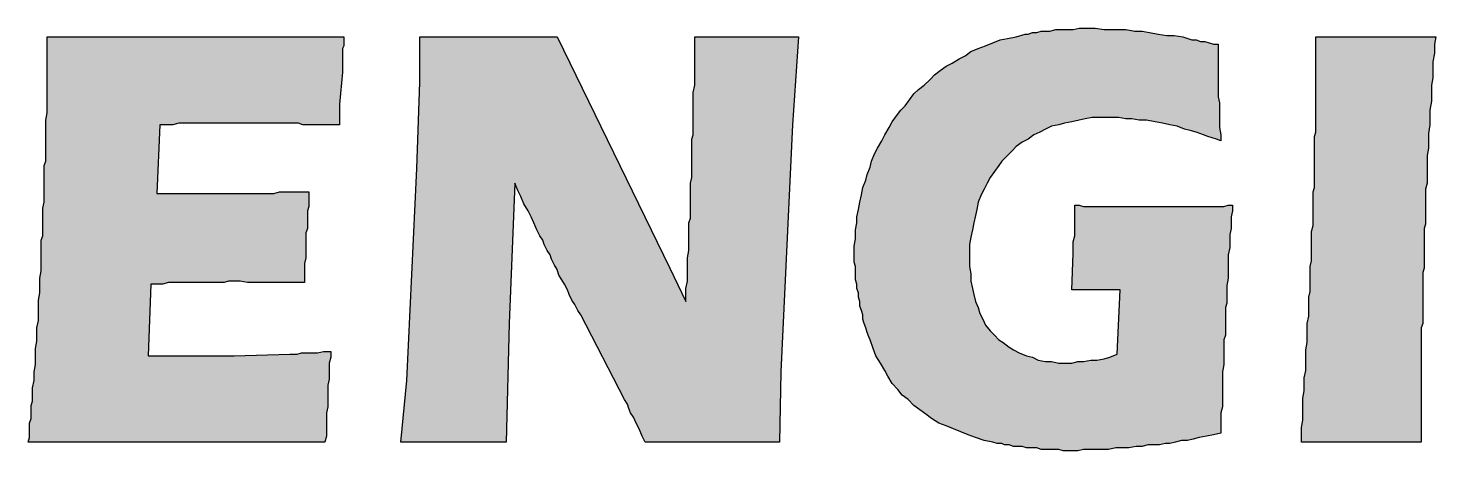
# Model space of a CAD drawing. Extents: x 0 to 3, y 0 to 1.88.
# Drawn here: x 0.592 to 1.39, y 1.059 to 1.298 of the extents above; entities that cross this region are included whole.
import ezdxf

# ---------------------------------------------------------------- set-up
doc = ezdxf.new("R2010")
doc.units = 0
doc.header["$LTSCALE"] = 10
doc.header["$MEASUREMENT"] = 0
doc.layers.add('BDR-18', color=1, linetype='Continuous')

msp = doc.modelspace()

# ---------------------------------------------------------------- hatches: boundary and pattern name
at = {"layer": 'BDR-18', "linetype": 'ByBlock'}
h = msp.add_hatch(color=256, dxfattribs=at)
h.dxf.hatch_style = 1
h.paths.add_polyline_path([(0.59224, 1.06416), (0.59307, 1.06665), (0.59307, 1.06913), (0.59307, 1.07161), (0.59307, 1.07493), (0.5939, 1.07741), (0.5939, 1.07989), (0.5939, 1.08238), (0.5939, 1.08486), (0.59473, 1.08735), (0.59473, 1.08983), (0.59473, 1.0948), (0.59556, 1.09894), (0.59556, 1.10391), (0.59638, 1.10805), (0.59638, 1.11302), (0.59638, 1.11716), (0.59721, 1.1213), (0.59721, 1.12544), (0.59721, 1.12875), (0.59804, 1.13289), (0.59804, 1.13703), (0.59804, 1.14034), (0.59804, 1.14448), (0.59887, 1.14862), (0.59887, 1.15276), (0.59887, 1.1569), (0.5997, 1.16104), (0.5997, 1.16601), (0.5997, 1.17098), (0.5997, 1.17346), (0.5997, 1.17595), (0.5997, 1.17843), (0.60052, 1.18091), (0.60052, 1.1834), (0.60052, 1.18588), (0.60052, 1.18837), (0.60052, 1.19168), (0.60052, 1.19416), (0.60052, 1.19665), (0.60135, 1.19996), (0.60135, 1.20244), (0.60135, 1.20575), (0.60135, 1.20824), (0.60135, 1.21155), (0.60135, 1.21486), (0.60135, 1.21735), (0.60135, 1.22066), (0.60218, 1.22314), (0.60218, 1.22646), (0.60218, 1.22894), (0.60218, 1.23142), (0.60218, 1.23391), (0.60218, 1.23639), (0.60218, 1.2397), (0.60218, 1.24136), (0.60218, 1.24633), (0.60301, 1.25047), (0.60301, 1.25461), (0.60301, 1.25875), (0.60301, 1.26289), (0.60301, 1.2662), (0.60301, 1.26869), (0.60301, 1.272), (0.60301, 1.27448), (0.60301, 1.27697), (0.60301, 1.27862), (0.60301, 1.29353), (0.60798, 1.29353), (0.61212, 1.29353), (0.61709, 1.29353), (0.62205, 1.29353), (0.62454, 1.29353), (0.62702, 1.29353), (0.62951, 1.29353), (0.63199, 1.29353), (0.63447, 1.29353), (0.63696, 1.29353), (0.63944, 1.29353), (0.64193, 1.29353), (0.64524, 1.29353), (0.64772, 1.29353), (0.65021, 1.29353), (0.65352, 1.29353), (0.656, 1.29353), (0.65931, 1.29353), (0.6618, 1.29353), (0.66511, 1.29353), (0.66759, 1.29353), (0.67091, 1.29353), (0.67339, 1.29353), (0.6767, 1.29353), (0.68002, 1.29353), (0.6825, 1.29353), (0.68581, 1.29353), (0.68912, 1.29353), (0.69161, 1.29353), (0.69492, 1.29353), (0.6974, 1.29353), (0.70072, 1.29353), (0.7032, 1.29353), (0.70568, 1.29353), (0.709, 1.29353), (0.71148, 1.29353), (0.71396, 1.29353), (0.71728, 1.29353), (0.71976, 1.29353), (0.72224, 1.29353), (0.72473, 1.29353), (0.72721, 1.29353), (0.73053, 1.29353), (0.73301, 1.29353), (0.73549, 1.29353), (0.73798, 1.29353), (0.74046, 1.29353), (0.74295, 1.29353), (0.74543, 1.29353), (0.74791, 1.29353), (0.75288, 1.29353), (0.75702, 1.29353), (0.76199, 1.29353), (0.76696, 1.29353), (0.7711, 1.29353), (0.7711, 1.28856), (0.77027, 1.2869), (0.77027, 1.28359), (0.77027, 1.28193), (0.77027, 1.27945), (0.77027, 1.27697), (0.77027, 1.27365), (0.76861, 1.25544), (0.76861, 1.25212), (0.76861, 1.24964), (0.76861, 1.24633), (0.76861, 1.24384), (0.7653, 1.24384), (0.76199, 1.24384), (0.75785, 1.24384), (0.75454, 1.24384), (0.75123, 1.24384), (0.74791, 1.24384), (0.74543, 1.24467), (0.74212, 1.24467), (0.73881, 1.24467), (0.73632, 1.24467), (0.73301, 1.24467), (0.73053, 1.24467), (0.72804, 1.24467), (0.72473, 1.24467), (0.72224, 1.24467), (0.71976, 1.24467), (0.71728, 1.24467), (0.71479, 1.24467), (0.71231, 1.24467), (0.70982, 1.24467), (0.70568, 1.24467), (0.70154, 1.24467), (0.69823, 1.24467), (0.69575, 1.24467), (0.69244, 1.24467), (0.69078, 1.24467), (0.6883, 1.24467), (0.68664, 1.24467), (0.68416, 1.24467), (0.68084, 1.24467), (0.67753, 1.24467), (0.67422, 1.24384), (0.67091, 1.24384), (0.66677, 1.24384), (0.66511, 1.20493), (0.67008, 1.20493), (0.67422, 1.20493), (0.6767, 1.20493), (0.67919, 1.20493), (0.68167, 1.20493), (0.68416, 1.20493), (0.68664, 1.20493), (0.68995, 1.20493), (0.69244, 1.20493), (0.69492, 1.20493), (0.69823, 1.20493), (0.70072, 1.20493), (0.70403, 1.20493), (0.70651, 1.20493), (0.709, 1.20493), (0.71231, 1.20493), (0.71479, 1.20493), (0.71645, 1.20493), (0.71893, 1.20493), (0.72224, 1.20493), (0.72473, 1.20493), (0.72804, 1.20493), (0.73135, 1.20493), (0.73467, 1.20575), (0.73881, 1.20575), (0.74295, 1.20575), (0.74709, 1.20575), (0.75123, 1.20575), (0.75123, 1.20327), (0.75123, 1.19996), (0.75123, 1.19747), (0.7504, 1.19499), (0.7504, 1.19168), (0.7504, 1.18837), (0.7504, 1.18505), (0.74957, 1.18257), (0.74957, 1.17926), (0.74957, 1.17595), (0.74957, 1.17263), (0.74957, 1.16849), (0.74874, 1.16518), (0.74874, 1.16187), (0.74874, 1.15856), (0.74874, 1.15442), (0.74543, 1.15442), (0.74212, 1.15442), (0.73963, 1.15442), (0.73632, 1.15442), (0.73384, 1.15442), (0.73053, 1.15442), (0.72804, 1.15442), (0.72556, 1.15442), (0.72307, 1.15442), (0.72059, 1.15442), (0.71645, 1.15442), (0.71231, 1.15525), (0.70817, 1.15525), (0.70568, 1.15525), (0.7032, 1.15442), (0.70072, 1.15442), (0.69823, 1.15442), (0.69492, 1.15442), (0.69244, 1.15442), (0.68912, 1.15442), (0.68664, 1.15442), (0.68333, 1.15442), (0.68084, 1.15442), (0.67753, 1.15442), (0.67505, 1.15442), (0.67174, 1.15442), (0.66842, 1.15359), (0.66511, 1.15359), (0.6618, 1.15359), (0.66014, 1.11302), (0.67753, 1.11302), (0.68002, 1.11302), (0.6825, 1.11302), (0.68581, 1.11302), (0.68912, 1.11302), (0.69326, 1.11302), (0.69575, 1.11302), (0.69823, 1.11302), (0.70072, 1.11302), (0.7032, 1.11302), (0.70651, 1.11302), (0.709, 1.11302), (0.74046, 1.11384), (0.74212, 1.11384), (0.7446, 1.11384), (0.74709, 1.11467), (0.74957, 1.11467), (0.75288, 1.11467), (0.75619, 1.11467), (0.75951, 1.1155), (0.76365, 1.1155), (0.76365, 1.11219), (0.76282, 1.10888), (0.76282, 1.10639), (0.76282, 1.10308), (0.76282, 1.09977), (0.76199, 1.09646), (0.76199, 1.09314), (0.76199, 1.08983), (0.76199, 1.08652), (0.76199, 1.08403), (0.76116, 1.08072), (0.76116, 1.07741), (0.76116, 1.0741), (0.76116, 1.07079), (0.76116, 1.06747), (0.76033, 1.06416), (0.75619, 1.06416), (0.75123, 1.06416), (0.74626, 1.06416), (0.74212, 1.06416), (0.73715, 1.06416), (0.73218, 1.06416), (0.7297, 1.06416), (0.72721, 1.06416), (0.72473, 1.06416), (0.72224, 1.06416), (0.71976, 1.06416), (0.71728, 1.06416), (0.71479, 1.06416), (0.71231, 1.06416), (0.709, 1.06416), (0.70651, 1.06416), (0.70403, 1.06416), (0.70154, 1.06416), (0.69906, 1.06416), (0.69658, 1.06416), (0.69326, 1.06416), (0.69078, 1.06416), (0.6883, 1.06416), (0.68581, 1.06416), (0.6825, 1.06416), (0.68002, 1.06416), (0.61377, 1.06416)])
h = msp.add_hatch(color=256, dxfattribs=at)
h.dxf.hatch_style = 1
h.paths.add_polyline_path([(0.80339, 1.06416), (0.8067, 1.09894), (0.8125, 1.219), (0.81416, 1.26786), (0.81416, 1.29353), (0.81747, 1.29353), (0.81995, 1.29353), (0.82244, 1.29353), (0.82575, 1.29353), (0.82823, 1.29353), (0.83072, 1.29353), (0.83403, 1.29353), (0.83651, 1.29353), (0.839, 1.29353), (0.84148, 1.29353), (0.84396, 1.29353), (0.84645, 1.29353), (0.85059, 1.29353), (0.85556, 1.29353), (0.85887, 1.29353), (0.86301, 1.29353), (0.86632, 1.29353), (0.87129, 1.29353), (0.87295, 1.29353), (0.87543, 1.29353), (0.87791, 1.29353), (0.8804, 1.29353), (0.88288, 1.29353), (0.88619, 1.29353), (0.88868, 1.29353), (0.89199, 1.29353), (0.95575, 1.1627), (0.96486, 1.14365), (0.96486, 1.14779), (0.96486, 1.15111), (0.96568, 1.15525), (0.96568, 1.15939), (0.96568, 1.16353), (0.96568, 1.16849), (0.96651, 1.17263), (0.96651, 1.17512), (0.96651, 1.1776), (0.96651, 1.18009), (0.96651, 1.18257), (0.96651, 1.18588), (0.96651, 1.18837), (0.96734, 1.19085), (0.96734, 1.19333), (0.96734, 1.19665), (0.96734, 1.19913), (0.96734, 1.20161), (0.96734, 1.20493), (0.96734, 1.20741), (0.96734, 1.21072), (0.96817, 1.21404), (0.96817, 1.21652), (0.96817, 1.21983), (0.96817, 1.22314), (0.96817, 1.22646), (0.96817, 1.22977), (0.96817, 1.23225), (0.96817, 1.23556), (0.969, 1.23805), (0.969, 1.24136), (0.969, 1.24384), (0.969, 1.24716), (0.969, 1.24964), (0.969, 1.25212), (0.969, 1.25461), (0.969, 1.25709), (0.969, 1.25958), (0.969, 1.26206), (0.96983, 1.2662), (0.96983, 1.27034), (0.96983, 1.27448), (0.96983, 1.27862), (0.96983, 1.28193), (0.96983, 1.28525), (0.96983, 1.28856), (0.96983, 1.29104), (0.96983, 1.29353), (0.97479, 1.29353), (0.97893, 1.29353), (0.98307, 1.29353), (0.98639, 1.29353), (0.99053, 1.29353), (0.99384, 1.29353), (0.99632, 1.29353), (0.99963, 1.29353), (1.00129, 1.29353), (1.00295, 1.29353), (1.00626, 1.29353), (1.00957, 1.29353), (1.01371, 1.29353), (1.01537, 1.29353), (1.01785, 1.29353), (1.02033, 1.29353), (1.02282, 1.29353), (1.02613, 1.29353), (1.02862, 1.29353), (1.0253, 1.24384), (1.01868, 1.10391), (1.01785, 1.06416), (1.01288, 1.06416), (1.00791, 1.06416), (1.00377, 1.06416), (0.99881, 1.06416), (0.99467, 1.06416), (0.9897, 1.06416), (0.98556, 1.06416), (0.98142, 1.06416), (0.97728, 1.06416), (0.97314, 1.06416), (0.969, 1.06416), (0.96651, 1.06416), (0.96403, 1.06416), (0.96154, 1.06416), (0.95906, 1.06416), (0.95658, 1.06416), (0.95409, 1.06416), (0.95078, 1.06416), (0.9483, 1.06416), (0.94498, 1.06416), (0.94167, 1.06416), (0.94002, 1.06747), (0.93836, 1.07161), (0.9367, 1.07493), (0.93505, 1.07824), (0.93339, 1.08072), (0.93256, 1.08321), (0.93174, 1.08569), (0.93008, 1.08817), (0.90524, 1.1362), (0.90358, 1.13868), (0.90193, 1.142), (0.90027, 1.14448), (0.89861, 1.14779), (0.89779, 1.15028), (0.89613, 1.15359), (0.89447, 1.15607), (0.89282, 1.15856), (0.89199, 1.16187), (0.89033, 1.16435), (0.88868, 1.16767), (0.88785, 1.17015), (0.88619, 1.17263), (0.88454, 1.17595), (0.88371, 1.17843), (0.88205, 1.18091), (0.8804, 1.18423), (0.87874, 1.18837), (0.87709, 1.19168), (0.87543, 1.19499), (0.87295, 1.19913), (0.87129, 1.20327), (0.86963, 1.20658), (0.86798, 1.21072), (0.86467, 1.13123), (0.86301, 1.06416), (0.85887, 1.06416), (0.85473, 1.06416), (0.85059, 1.06416), (0.84645, 1.06416), (0.84314, 1.06416), (0.83982, 1.06416), (0.83734, 1.06416), (0.83486, 1.06416), (0.83237, 1.06416), (0.82989, 1.06416), (0.82658, 1.06416), (0.82244, 1.06416), (0.81912, 1.06416), (0.81664, 1.06416), (0.81416, 1.06416), (0.81167, 1.06416), (0.80919, 1.06416), (0.8067, 1.06416)])
h = msp.add_hatch(color=256, dxfattribs=at)
h.dxf.hatch_style = 1
h.paths.add_polyline_path([(1.18511, 1.1983), (1.1876, 1.1983), (1.19008, 1.19747), (1.19256, 1.19747), (1.19505, 1.19747), (1.19753, 1.19747), (1.20002, 1.19747), (1.2025, 1.19747), (1.20499, 1.19747), (1.20995, 1.19747), (1.21492, 1.19747), (1.21989, 1.19747), (1.22403, 1.19747), (1.22817, 1.19747), (1.23231, 1.19747), (1.23562, 1.19747), (1.23976, 1.19747), (1.24307, 1.19747), (1.24639, 1.19747), (1.2497, 1.19747), (1.25301, 1.19747), (1.25632, 1.19747), (1.25881, 1.19747), (1.26212, 1.19747), (1.2646, 1.19747), (1.26709, 1.19747), (1.26957, 1.19747), (1.27206, 1.1983), (1.27454, 1.1983), (1.27454, 1.19499), (1.27371, 1.19168), (1.27371, 1.18837), (1.27371, 1.18505), (1.27288, 1.18174), (1.27288, 1.1776), (1.27288, 1.17429), (1.27206, 1.17015), (1.27206, 1.16601), (1.27206, 1.16187), (1.27206, 1.1569), (1.27123, 1.15276), (1.27123, 1.14779), (1.27123, 1.14531), (1.27123, 1.14282), (1.2704, 1.14034), (1.2704, 1.13786), (1.2704, 1.13537), (1.2704, 1.13289), (1.2704, 1.1304), (1.2704, 1.12709), (1.2704, 1.12461), (1.26957, 1.12212), (1.26957, 1.11964), (1.26957, 1.11716), (1.26957, 1.11302), (1.26957, 1.10805), (1.26874, 1.10391), (1.26874, 1.09977), (1.26874, 1.09563), (1.26874, 1.09149), (1.26874, 1.08817), (1.26874, 1.08403), (1.26792, 1.08072), (1.26792, 1.07741), (1.26792, 1.0741), (1.26792, 1.07161), (1.26792, 1.06913), (1.26378, 1.0683), (1.25963, 1.06747), (1.25549, 1.06665), (1.25218, 1.06582), (1.24887, 1.06499), (1.24556, 1.06499), (1.24225, 1.06416), (1.23893, 1.06333), (1.23645, 1.06333), (1.23314, 1.06251), (1.22983, 1.06251), (1.22651, 1.06251), (1.2232, 1.06168), (1.21989, 1.06168), (1.21575, 1.06085), (1.21161, 1.06085), (1.2083, 1.06085), (1.20416, 1.06002), (1.20084, 1.06002), (1.1967, 1.06002), (1.19339, 1.06002), (1.19008, 1.06002), (1.18677, 1.05919), (1.18346, 1.05919), (1.18097, 1.05919), (1.17849, 1.05919), (1.176, 1.06002), (1.17352, 1.06002), (1.17104, 1.06002), (1.16855, 1.06002), (1.16607, 1.06002), (1.16358, 1.06085), (1.1611, 1.06085), (1.15779, 1.06085), (1.1553, 1.06168), (1.15282, 1.06168), (1.15034, 1.06168), (1.14785, 1.06251), (1.14537, 1.06251), (1.14371, 1.06333), (1.14123, 1.06333), (1.13874, 1.06416), (1.13377, 1.06499), (1.12881, 1.06665), (1.12467, 1.0683), (1.12053, 1.06996), (1.11639, 1.07161), (1.11225, 1.07327), (1.10811, 1.07493), (1.10397, 1.07741), (1.10065, 1.07989), (1.09734, 1.08238), (1.09403, 1.08486), (1.09072, 1.08817), (1.08741, 1.09066), (1.08492, 1.09397), (1.08161, 1.09728), (1.07912, 1.10142), (1.07747, 1.10474), (1.07498, 1.10888), (1.0725, 1.11302), (1.07084, 1.11716), (1.06919, 1.12212), (1.06836, 1.12378), (1.06753, 1.12626), (1.0667, 1.12875), (1.06588, 1.13123), (1.06505, 1.13372), (1.06505, 1.1362), (1.06422, 1.13868), (1.06339, 1.14117), (1.06339, 1.14365), (1.06256, 1.14614), (1.06256, 1.14862), (1.06174, 1.15111), (1.06174, 1.15359), (1.06091, 1.15607), (1.06091, 1.15856), (1.06091, 1.16104), (1.06091, 1.16353), (1.06008, 1.16601), (1.06008, 1.16849), (1.06008, 1.17098), (1.06008, 1.17512), (1.06091, 1.17926), (1.06091, 1.18423), (1.06174, 1.18837), (1.06174, 1.19168), (1.06256, 1.19582), (1.06339, 1.19996), (1.06422, 1.2041), (1.06505, 1.20824), (1.0667, 1.21238), (1.06753, 1.21569), (1.06919, 1.21983), (1.07002, 1.22314), (1.07167, 1.22728), (1.07333, 1.2306), (1.07581, 1.23474), (1.07747, 1.23805), (1.07995, 1.24219), (1.08161, 1.2455), (1.08409, 1.24881), (1.08658, 1.25212), (1.08906, 1.25461), (1.09155, 1.25792), (1.09403, 1.26123), (1.09651, 1.26372), (1.09983, 1.2662), (1.10314, 1.26951), (1.10562, 1.272), (1.10893, 1.27448), (1.11225, 1.27697), (1.11556, 1.27862), (1.1197, 1.28111), (1.12301, 1.28276), (1.12632, 1.28525), (1.13046, 1.2869), (1.1346, 1.28856), (1.13874, 1.29021), (1.14288, 1.29187), (1.14702, 1.2927), (1.15199, 1.29353), (1.15696, 1.29518), (1.15862, 1.29518), (1.1611, 1.29601), (1.16358, 1.29601), (1.16607, 1.29684), (1.16855, 1.29684), (1.17104, 1.29684), (1.17435, 1.29767), (1.17683, 1.29767), (1.17932, 1.29767), (1.1818, 1.29767), (1.18428, 1.29767), (1.1876, 1.29849), (1.19008, 1.29849), (1.19256, 1.29849), (1.1967, 1.29849), (1.20167, 1.29767), (1.20581, 1.29767), (1.20995, 1.29767), (1.21409, 1.29767), (1.21906, 1.29684), (1.2232, 1.29684), (1.22734, 1.29601), (1.23231, 1.29518), (1.23728, 1.29435), (1.24142, 1.29435), (1.24639, 1.29353), (1.25135, 1.29187), (1.25384, 1.29187), (1.25632, 1.29104), (1.25881, 1.29104), (1.26129, 1.29021), (1.26378, 1.28939), (1.26626, 1.28939), (1.26626, 1.28607), (1.26626, 1.28276), (1.26626, 1.27945), (1.26626, 1.27697), (1.26626, 1.27365), (1.26626, 1.27034), (1.26626, 1.26703), (1.26626, 1.26289), (1.26626, 1.25958), (1.26709, 1.25626), (1.26709, 1.25295), (1.26709, 1.24881), (1.26709, 1.2455), (1.26709, 1.24219), (1.26792, 1.23805), (1.26792, 1.23474), (1.26543, 1.23556), (1.26295, 1.23639), (1.26046, 1.23722), (1.25798, 1.23805), (1.25384, 1.2397), (1.25053, 1.24053), (1.24721, 1.24136), (1.24307, 1.24302), (1.23893, 1.24384), (1.23479, 1.24467), (1.23065, 1.2455), (1.22569, 1.24633), (1.22155, 1.24633), (1.21741, 1.24716), (1.21409, 1.24716), (1.20995, 1.24798), (1.20664, 1.24798), (1.20333, 1.24798), (1.19919, 1.24798), (1.19505, 1.24798), (1.19091, 1.24716), (1.1876, 1.24633), (1.18346, 1.2455), (1.17932, 1.24467), (1.176, 1.24384), (1.17186, 1.24302), (1.16855, 1.24136), (1.16524, 1.2397), (1.16193, 1.23805), (1.15862, 1.23556), (1.1553, 1.23391), (1.15199, 1.23142), (1.14951, 1.22894), (1.14702, 1.22646), (1.14371, 1.22314), (1.14205, 1.22066), (1.13957, 1.21735), (1.13709, 1.21404), (1.13543, 1.21072), (1.13377, 1.20741), (1.13212, 1.2041), (1.13046, 1.19996), (1.12963, 1.19582), (1.12881, 1.19251), (1.12798, 1.18837), (1.12715, 1.18423), (1.12632, 1.18009), (1.12549, 1.17595), (1.12549, 1.17181), (1.12549, 1.16767), (1.12549, 1.16353), (1.12632, 1.15939), (1.12632, 1.15525), (1.12715, 1.15111), (1.12798, 1.14779), (1.12881, 1.14365), (1.13046, 1.14034), (1.13129, 1.13703), (1.13295, 1.13372), (1.1346, 1.1304), (1.13709, 1.12709), (1.13957, 1.12461), (1.14205, 1.12212), (1.14454, 1.12047), (1.14785, 1.11798), (1.15034, 1.11633), (1.15365, 1.11467), (1.15779, 1.11302), (1.1611, 1.11219), (1.16441, 1.11053), (1.16855, 1.1097), (1.17186, 1.1097), (1.176, 1.10888), (1.18014, 1.10888), (1.18346, 1.10888), (1.18677, 1.1097), (1.19008, 1.1097), (1.19422, 1.11053), (1.19753, 1.11053), (1.20167, 1.11136), (1.20499, 1.11219), (1.20913, 1.11384), (1.21078, 1.15028), (1.2083, 1.15028), (1.20664, 1.15028), (1.20333, 1.15028), (1.20084, 1.15028), (1.19919, 1.15028), (1.18346, 1.15028), (1.18428, 1.17098), (1.18428, 1.17263), (1.18428, 1.17512), (1.18428, 1.1776), (1.18511, 1.18091), (1.18511, 1.18423), (1.18511, 1.18837), (1.18511, 1.19002), (1.18511, 1.19251), (1.18511, 1.19499)])
h = msp.add_hatch(color=256, dxfattribs=at)
h.dxf.hatch_style = 1
h.paths.add_polyline_path([(1.31346, 1.06416), (1.31346, 1.0683), (1.31346, 1.07244), (1.31428, 1.07658), (1.31428, 1.08072), (1.31428, 1.08486), (1.31428, 1.089), (1.31511, 1.09314), (1.31511, 1.09646), (1.31511, 1.1006), (1.31594, 1.10474), (1.31594, 1.10888), (1.31594, 1.11219), (1.31594, 1.11633), (1.31677, 1.12047), (1.31677, 1.12378), (1.31677, 1.12792), (1.31677, 1.13123), (1.3176, 1.13537), (1.3176, 1.13868), (1.3176, 1.142), (1.3176, 1.14614), (1.31842, 1.14945), (1.31842, 1.15276), (1.31842, 1.1569), (1.31842, 1.16021), (1.31842, 1.16353), (1.31925, 1.16684), (1.31925, 1.17015), (1.31925, 1.17346), (1.31925, 1.17677), (1.31925, 1.18009), (1.31925, 1.1834), (1.32008, 1.18671), (1.32008, 1.19002), (1.32008, 1.19333), (1.32008, 1.19665), (1.32008, 1.19913), (1.32008, 1.20244), (1.32008, 1.20575), (1.32091, 1.20824), (1.32091, 1.21155), (1.32091, 1.21486), (1.32091, 1.21735), (1.32091, 1.22066), (1.32091, 1.22314), (1.32091, 1.22646), (1.32091, 1.22894), (1.32091, 1.23142), (1.32091, 1.23474), (1.32091, 1.23722), (1.32174, 1.2397), (1.32174, 1.24219), (1.32174, 1.2455), (1.32174, 1.24798), (1.32174, 1.25047), (1.32174, 1.25295), (1.32174, 1.25544), (1.32174, 1.25792), (1.32174, 1.2604), (1.32174, 1.26289), (1.32174, 1.26703), (1.32174, 1.272), (1.32174, 1.29353), (1.32505, 1.29353), (1.32753, 1.29353), (1.33085, 1.29353), (1.33333, 1.29353), (1.33664, 1.29353), (1.33913, 1.29353), (1.34161, 1.29353), (1.34327, 1.29353), (1.34741, 1.29353), (1.35155, 1.29353), (1.35403, 1.29353), (1.35651, 1.29353), (1.35817, 1.29353), (1.36065, 1.29353), (1.36314, 1.29353), (1.36728, 1.29353), (1.36893, 1.29353), (1.37142, 1.29353), (1.3739, 1.29353), (1.37639, 1.29353), (1.3797, 1.29353), (1.38218, 1.29353), (1.3855, 1.29353), (1.38964, 1.29353), (1.38881, 1.28939), (1.38881, 1.28442), (1.38798, 1.27945), (1.38798, 1.27531), (1.38798, 1.27034), (1.38715, 1.2662), (1.38715, 1.26123), (1.38715, 1.25709), (1.38632, 1.25212), (1.38632, 1.24798), (1.38632, 1.24384), (1.3855, 1.23888), (1.3855, 1.23474), (1.3855, 1.2306), (1.38467, 1.22646), (1.38467, 1.22232), (1.38467, 1.219), (1.38467, 1.21652), (1.38467, 1.21321), (1.38467, 1.21072), (1.38384, 1.20741), (1.38384, 1.20493), (1.38384, 1.20161), (1.38384, 1.19913), (1.38384, 1.19582), (1.38384, 1.19333), (1.38384, 1.19002), (1.38384, 1.18754), (1.38301, 1.18505), (1.38301, 1.18174), (1.38301, 1.17926), (1.38301, 1.17677), (1.38301, 1.17346), (1.38301, 1.17098), (1.38301, 1.16849), (1.38301, 1.16518), (1.38301, 1.1627), (1.38218, 1.16021), (1.38218, 1.15773), (1.38218, 1.15442), (1.38218, 1.15193), (1.38218, 1.14945), (1.38218, 1.14696), (1.38218, 1.14448), (1.38218, 1.142), (1.38218, 1.13868), (1.38218, 1.1362), (1.38218, 1.13372), (1.38218, 1.13123), (1.38135, 1.12875), (1.38135, 1.12626), (1.38135, 1.12378), (1.38135, 1.1213), (1.38135, 1.11881), (1.38135, 1.11384), (1.38135, 1.1097), (1.38135, 1.10474), (1.38135, 1.1006), (1.38135, 1.09563), (1.38135, 1.09149), (1.38135, 1.08735), (1.38135, 1.08321), (1.38135, 1.07907), (1.38135, 1.07493), (1.38135, 1.07161), (1.38135, 1.06747), (1.38135, 1.06416), (1.34989, 1.06416), (1.34741, 1.06416), (1.34409, 1.06416), (1.34078, 1.06416), (1.33664, 1.06416), (1.33416, 1.06416), (1.33167, 1.06416), (1.32836, 1.06416), (1.32588, 1.06416), (1.32257, 1.06416), (1.32008, 1.06416), (1.31677, 1.06416)])

# ---------------------------------------------------------------- linework, layer by layer
for points in [[(0.59224, 1.06416), (0.59307, 1.06665), (0.59307, 1.06913), (0.59307, 1.07161), (0.59307, 1.07493), (0.5939, 1.07741), (0.5939, 1.07989), (0.5939, 1.08238), (0.5939, 1.08486), (0.59473, 1.08735), (0.59473, 1.08983), (0.59473, 1.0948), (0.59556, 1.09894), (0.59556, 1.10391), (0.59638, 1.10805), (0.59638, 1.11302), (0.59638, 1.11716), (0.59721, 1.1213), (0.59721, 1.12544), (0.59721, 1.12875), (0.59804, 1.13289), (0.59804, 1.13703), (0.59804, 1.14034), (0.59804, 1.14448), (0.59887, 1.14862), (0.59887, 1.15276), (0.59887, 1.1569), (0.5997, 1.16104), (0.5997, 1.16601), (0.5997, 1.17098), (0.5997, 1.17346), (0.5997, 1.17595), (0.5997, 1.17843), (0.60052, 1.18091), (0.60052, 1.1834), (0.60052, 1.18588), (0.60052, 1.18837), (0.60052, 1.19168), (0.60052, 1.19416), (0.60052, 1.19665), (0.60135, 1.19996), (0.60135, 1.20244), (0.60135, 1.20575), (0.60135, 1.20824), (0.60135, 1.21155), (0.60135, 1.21486), (0.60135, 1.21735), (0.60135, 1.22066), (0.60218, 1.22314), (0.60218, 1.22646), (0.60218, 1.22894), (0.60218, 1.23142), (0.60218, 1.23391), (0.60218, 1.23639), (0.60218, 1.2397), (0.60218, 1.24136), (0.60218, 1.24633), (0.60301, 1.25047), (0.60301, 1.25461), (0.60301, 1.25875), (0.60301, 1.26289), (0.60301, 1.2662), (0.60301, 1.26869), (0.60301, 1.272), (0.60301, 1.27448), (0.60301, 1.27697), (0.60301, 1.27862), (0.60301, 1.29353), (0.60798, 1.29353), (0.61212, 1.29353), (0.61709, 1.29353), (0.62205, 1.29353), (0.62454, 1.29353), (0.62702, 1.29353), (0.62951, 1.29353), (0.63199, 1.29353), (0.63447, 1.29353), (0.63696, 1.29353), (0.63944, 1.29353), (0.64193, 1.29353), (0.64524, 1.29353), (0.64772, 1.29353), (0.65021, 1.29353), (0.65352, 1.29353), (0.656, 1.29353), (0.65931, 1.29353), (0.6618, 1.29353), (0.66511, 1.29353), (0.66759, 1.29353), (0.67091, 1.29353), (0.67339, 1.29353), (0.6767, 1.29353), (0.68002, 1.29353), (0.6825, 1.29353), (0.68581, 1.29353), (0.68912, 1.29353), (0.69161, 1.29353), (0.69492, 1.29353), (0.6974, 1.29353), (0.70072, 1.29353), (0.7032, 1.29353), (0.70568, 1.29353), (0.709, 1.29353), (0.71148, 1.29353), (0.71396, 1.29353), (0.71728, 1.29353), (0.71976, 1.29353), (0.72224, 1.29353), (0.72473, 1.29353), (0.72721, 1.29353), (0.73053, 1.29353), (0.73301, 1.29353), (0.73549, 1.29353), (0.73798, 1.29353), (0.74046, 1.29353), (0.74295, 1.29353), (0.74543, 1.29353), (0.74791, 1.29353), (0.75288, 1.29353), (0.75702, 1.29353), (0.76199, 1.29353), (0.76696, 1.29353), (0.7711, 1.29353), (0.7711, 1.28856), (0.77027, 1.2869), (0.77027, 1.28359), (0.77027, 1.28193), (0.77027, 1.27945), (0.77027, 1.27697), (0.77027, 1.27365), (0.76861, 1.25544), (0.76861, 1.25212), (0.76861, 1.24964), (0.76861, 1.24633), (0.76861, 1.24384), (0.7653, 1.24384), (0.76199, 1.24384), (0.75785, 1.24384), (0.75454, 1.24384), (0.75123, 1.24384), (0.74791, 1.24384), (0.74543, 1.24467), (0.74212, 1.24467), (0.73881, 1.24467), (0.73632, 1.24467), (0.73301, 1.24467), (0.73053, 1.24467), (0.72804, 1.24467), (0.72473, 1.24467), (0.72224, 1.24467), (0.71976, 1.24467), (0.71728, 1.24467), (0.71479, 1.24467), (0.71231, 1.24467), (0.70982, 1.24467), (0.70568, 1.24467), (0.70154, 1.24467), (0.69823, 1.24467), (0.69575, 1.24467), (0.69244, 1.24467), (0.69078, 1.24467), (0.6883, 1.24467), (0.68664, 1.24467), (0.68416, 1.24467), (0.68084, 1.24467), (0.67753, 1.24467), (0.67422, 1.24384), (0.67091, 1.24384), (0.66677, 1.24384), (0.66511, 1.20493), (0.67008, 1.20493), (0.67422, 1.20493), (0.6767, 1.20493), (0.67919, 1.20493), (0.68167, 1.20493), (0.68416, 1.20493), (0.68664, 1.20493), (0.68995, 1.20493), (0.69244, 1.20493), (0.69492, 1.20493), (0.69823, 1.20493), (0.70072, 1.20493), (0.70403, 1.20493), (0.70651, 1.20493), (0.709, 1.20493), (0.71231, 1.20493), (0.71479, 1.20493), (0.71645, 1.20493), (0.71893, 1.20493), (0.72224, 1.20493), (0.72473, 1.20493), (0.72804, 1.20493), (0.73135, 1.20493), (0.73467, 1.20575), (0.73881, 1.20575), (0.74295, 1.20575), (0.74709, 1.20575), (0.75123, 1.20575), (0.75123, 1.20327), (0.75123, 1.19996), (0.75123, 1.19747), (0.7504, 1.19499), (0.7504, 1.19168), (0.7504, 1.18837), (0.7504, 1.18505), (0.74957, 1.18257), (0.74957, 1.17926), (0.74957, 1.17595), (0.74957, 1.17263), (0.74957, 1.16849), (0.74874, 1.16518), (0.74874, 1.16187), (0.74874, 1.15856), (0.74874, 1.15442), (0.74543, 1.15442), (0.74212, 1.15442), (0.73963, 1.15442), (0.73632, 1.15442), (0.73384, 1.15442), (0.73053, 1.15442), (0.72804, 1.15442), (0.72556, 1.15442), (0.72307, 1.15442), (0.72059, 1.15442), (0.71645, 1.15442), (0.71231, 1.15525), (0.70817, 1.15525), (0.70568, 1.15525), (0.7032, 1.15442), (0.70072, 1.15442), (0.69823, 1.15442), (0.69492, 1.15442), (0.69244, 1.15442), (0.68912, 1.15442), (0.68664, 1.15442), (0.68333, 1.15442), (0.68084, 1.15442), (0.67753, 1.15442), (0.67505, 1.15442), (0.67174, 1.15442), (0.66842, 1.15359), (0.66511, 1.15359), (0.6618, 1.15359), (0.66014, 1.11302), (0.67753, 1.11302), (0.68002, 1.11302), (0.6825, 1.11302), (0.68581, 1.11302), (0.68912, 1.11302), (0.69326, 1.11302), (0.69575, 1.11302), (0.69823, 1.11302), (0.70072, 1.11302), (0.7032, 1.11302), (0.70651, 1.11302), (0.709, 1.11302), (0.74046, 1.11384), (0.74212, 1.11384), (0.7446, 1.11384), (0.74709, 1.11467), (0.74957, 1.11467), (0.75288, 1.11467), (0.75619, 1.11467), (0.75951, 1.1155), (0.76365, 1.1155), (0.76365, 1.11219), (0.76282, 1.10888), (0.76282, 1.10639), (0.76282, 1.10308), (0.76282, 1.09977), (0.76199, 1.09646), (0.76199, 1.09314), (0.76199, 1.08983), (0.76199, 1.08652), (0.76199, 1.08403), (0.76116, 1.08072), (0.76116, 1.07741), (0.76116, 1.0741), (0.76116, 1.07079), (0.76116, 1.06747), (0.76033, 1.06416), (0.75619, 1.06416), (0.75123, 1.06416), (0.74626, 1.06416), (0.74212, 1.06416), (0.73715, 1.06416), (0.73218, 1.06416), (0.7297, 1.06416), (0.72721, 1.06416), (0.72473, 1.06416), (0.72224, 1.06416), (0.71976, 1.06416), (0.71728, 1.06416), (0.71479, 1.06416), (0.71231, 1.06416), (0.709, 1.06416), (0.70651, 1.06416), (0.70403, 1.06416), (0.70154, 1.06416), (0.69906, 1.06416), (0.69658, 1.06416), (0.69326, 1.06416), (0.69078, 1.06416), (0.6883, 1.06416), (0.68581, 1.06416), (0.6825, 1.06416), (0.68002, 1.06416), (0.61377, 1.06416)], [(0.80339, 1.06416), (0.8067, 1.09894), (0.8125, 1.219), (0.81416, 1.26786), (0.81416, 1.29353), (0.81747, 1.29353), (0.81995, 1.29353), (0.82244, 1.29353), (0.82575, 1.29353), (0.82823, 1.29353), (0.83072, 1.29353), (0.83403, 1.29353), (0.83651, 1.29353), (0.839, 1.29353), (0.84148, 1.29353), (0.84396, 1.29353), (0.84645, 1.29353), (0.85059, 1.29353), (0.85556, 1.29353), (0.85887, 1.29353), (0.86301, 1.29353), (0.86632, 1.29353), (0.87129, 1.29353), (0.87295, 1.29353), (0.87543, 1.29353), (0.87791, 1.29353), (0.8804, 1.29353), (0.88288, 1.29353), (0.88619, 1.29353), (0.88868, 1.29353), (0.89199, 1.29353), (0.95575, 1.1627), (0.96486, 1.14365), (0.96486, 1.14779), (0.96486, 1.15111), (0.96568, 1.15525), (0.96568, 1.15939), (0.96568, 1.16353), (0.96568, 1.16849), (0.96651, 1.17263), (0.96651, 1.17512), (0.96651, 1.1776), (0.96651, 1.18009), (0.96651, 1.18257), (0.96651, 1.18588), (0.96651, 1.18837), (0.96734, 1.19085), (0.96734, 1.19333), (0.96734, 1.19665), (0.96734, 1.19913), (0.96734, 1.20161), (0.96734, 1.20493), (0.96734, 1.20741), (0.96734, 1.21072), (0.96817, 1.21404), (0.96817, 1.21652), (0.96817, 1.21983), (0.96817, 1.22314), (0.96817, 1.22646), (0.96817, 1.22977), (0.96817, 1.23225), (0.96817, 1.23556), (0.969, 1.23805), (0.969, 1.24136), (0.969, 1.24384), (0.969, 1.24716), (0.969, 1.24964), (0.969, 1.25212), (0.969, 1.25461), (0.969, 1.25709), (0.969, 1.25958), (0.969, 1.26206), (0.96983, 1.2662), (0.96983, 1.27034), (0.96983, 1.27448), (0.96983, 1.27862), (0.96983, 1.28193), (0.96983, 1.28525), (0.96983, 1.28856), (0.96983, 1.29104), (0.96983, 1.29353), (0.97479, 1.29353), (0.97893, 1.29353), (0.98307, 1.29353), (0.98639, 1.29353), (0.99053, 1.29353), (0.99384, 1.29353), (0.99632, 1.29353), (0.99963, 1.29353), (1.00129, 1.29353), (1.00295, 1.29353), (1.00626, 1.29353), (1.00957, 1.29353), (1.01371, 1.29353), (1.01537, 1.29353), (1.01785, 1.29353), (1.02033, 1.29353), (1.02282, 1.29353), (1.02613, 1.29353), (1.02862, 1.29353), (1.0253, 1.24384), (1.01868, 1.10391), (1.01785, 1.06416), (1.01288, 1.06416), (1.00791, 1.06416), (1.00377, 1.06416), (0.99881, 1.06416), (0.99467, 1.06416), (0.9897, 1.06416), (0.98556, 1.06416), (0.98142, 1.06416), (0.97728, 1.06416), (0.97314, 1.06416), (0.969, 1.06416), (0.96651, 1.06416), (0.96403, 1.06416), (0.96154, 1.06416), (0.95906, 1.06416), (0.95658, 1.06416), (0.95409, 1.06416), (0.95078, 1.06416), (0.9483, 1.06416), (0.94498, 1.06416), (0.94167, 1.06416), (0.94002, 1.06747), (0.93836, 1.07161), (0.9367, 1.07493), (0.93505, 1.07824), (0.93339, 1.08072), (0.93256, 1.08321), (0.93174, 1.08569), (0.93008, 1.08817), (0.90524, 1.1362), (0.90358, 1.13868), (0.90193, 1.142), (0.90027, 1.14448), (0.89861, 1.14779), (0.89779, 1.15028), (0.89613, 1.15359), (0.89447, 1.15607), (0.89282, 1.15856), (0.89199, 1.16187), (0.89033, 1.16435), (0.88868, 1.16767), (0.88785, 1.17015), (0.88619, 1.17263), (0.88454, 1.17595), (0.88371, 1.17843), (0.88205, 1.18091), (0.8804, 1.18423), (0.87874, 1.18837), (0.87709, 1.19168), (0.87543, 1.19499), (0.87295, 1.19913), (0.87129, 1.20327), (0.86963, 1.20658), (0.86798, 1.21072), (0.86467, 1.13123), (0.86301, 1.06416), (0.85887, 1.06416), (0.85473, 1.06416), (0.85059, 1.06416), (0.84645, 1.06416), (0.84314, 1.06416), (0.83982, 1.06416), (0.83734, 1.06416), (0.83486, 1.06416), (0.83237, 1.06416), (0.82989, 1.06416), (0.82658, 1.06416), (0.82244, 1.06416), (0.81912, 1.06416), (0.81664, 1.06416), (0.81416, 1.06416), (0.81167, 1.06416), (0.80919, 1.06416), (0.8067, 1.06416)], [(1.18511, 1.1983), (1.1876, 1.1983), (1.19008, 1.19747), (1.19256, 1.19747), (1.19505, 1.19747), (1.19753, 1.19747), (1.20002, 1.19747), (1.2025, 1.19747), (1.20499, 1.19747), (1.20995, 1.19747), (1.21492, 1.19747), (1.21989, 1.19747), (1.22403, 1.19747), (1.22817, 1.19747), (1.23231, 1.19747), (1.23562, 1.19747), (1.23976, 1.19747), (1.24307, 1.19747), (1.24639, 1.19747), (1.2497, 1.19747), (1.25301, 1.19747), (1.25632, 1.19747), (1.25881, 1.19747), (1.26212, 1.19747), (1.2646, 1.19747), (1.26709, 1.19747), (1.26957, 1.19747), (1.27206, 1.1983), (1.27454, 1.1983), (1.27454, 1.19499), (1.27371, 1.19168), (1.27371, 1.18837), (1.27371, 1.18505), (1.27288, 1.18174), (1.27288, 1.1776), (1.27288, 1.17429), (1.27206, 1.17015), (1.27206, 1.16601), (1.27206, 1.16187), (1.27206, 1.1569), (1.27123, 1.15276), (1.27123, 1.14779), (1.27123, 1.14531), (1.27123, 1.14282), (1.2704, 1.14034), (1.2704, 1.13786), (1.2704, 1.13537), (1.2704, 1.13289), (1.2704, 1.1304), (1.2704, 1.12709), (1.2704, 1.12461), (1.26957, 1.12212), (1.26957, 1.11964), (1.26957, 1.11716), (1.26957, 1.11302), (1.26957, 1.10805), (1.26874, 1.10391), (1.26874, 1.09977), (1.26874, 1.09563), (1.26874, 1.09149), (1.26874, 1.08817), (1.26874, 1.08403), (1.26792, 1.08072), (1.26792, 1.07741), (1.26792, 1.0741), (1.26792, 1.07161), (1.26792, 1.06913), (1.26378, 1.0683), (1.25963, 1.06747), (1.25549, 1.06665), (1.25218, 1.06582), (1.24887, 1.06499), (1.24556, 1.06499), (1.24225, 1.06416), (1.23893, 1.06333), (1.23645, 1.06333), (1.23314, 1.06251), (1.22983, 1.06251), (1.22651, 1.06251), (1.2232, 1.06168), (1.21989, 1.06168), (1.21575, 1.06085), (1.21161, 1.06085), (1.2083, 1.06085), (1.20416, 1.06002), (1.20084, 1.06002), (1.1967, 1.06002), (1.19339, 1.06002), (1.19008, 1.06002), (1.18677, 1.05919), (1.18346, 1.05919), (1.18097, 1.05919), (1.17849, 1.05919), (1.176, 1.06002), (1.17352, 1.06002), (1.17104, 1.06002), (1.16855, 1.06002), (1.16607, 1.06002), (1.16358, 1.06085), (1.1611, 1.06085), (1.15779, 1.06085), (1.1553, 1.06168), (1.15282, 1.06168), (1.15034, 1.06168), (1.14785, 1.06251), (1.14537, 1.06251), (1.14371, 1.06333), (1.14123, 1.06333), (1.13874, 1.06416), (1.13377, 1.06499), (1.12881, 1.06665), (1.12467, 1.0683), (1.12053, 1.06996), (1.11639, 1.07161), (1.11225, 1.07327), (1.10811, 1.07493), (1.10397, 1.07741), (1.10065, 1.07989), (1.09734, 1.08238), (1.09403, 1.08486), (1.09072, 1.08817), (1.08741, 1.09066), (1.08492, 1.09397), (1.08161, 1.09728), (1.07912, 1.10142), (1.07747, 1.10474), (1.07498, 1.10888), (1.0725, 1.11302), (1.07084, 1.11716), (1.06919, 1.12212), (1.06836, 1.12378), (1.06753, 1.12626), (1.0667, 1.12875), (1.06588, 1.13123), (1.06505, 1.13372), (1.06505, 1.1362), (1.06422, 1.13868), (1.06339, 1.14117), (1.06339, 1.14365), (1.06256, 1.14614), (1.06256, 1.14862), (1.06174, 1.15111), (1.06174, 1.15359), (1.06091, 1.15607), (1.06091, 1.15856), (1.06091, 1.16104), (1.06091, 1.16353), (1.06008, 1.16601), (1.06008, 1.16849), (1.06008, 1.17098), (1.06008, 1.17512), (1.06091, 1.17926), (1.06091, 1.18423), (1.06174, 1.18837), (1.06174, 1.19168), (1.06256, 1.19582), (1.06339, 1.19996), (1.06422, 1.2041), (1.06505, 1.20824), (1.0667, 1.21238), (1.06753, 1.21569), (1.06919, 1.21983), (1.07002, 1.22314), (1.07167, 1.22728), (1.07333, 1.2306), (1.07581, 1.23474), (1.07747, 1.23805), (1.07995, 1.24219), (1.08161, 1.2455), (1.08409, 1.24881), (1.08658, 1.25212), (1.08906, 1.25461), (1.09155, 1.25792), (1.09403, 1.26123), (1.09651, 1.26372), (1.09983, 1.2662), (1.10314, 1.26951), (1.10562, 1.272), (1.10893, 1.27448), (1.11225, 1.27697), (1.11556, 1.27862), (1.1197, 1.28111), (1.12301, 1.28276), (1.12632, 1.28525), (1.13046, 1.2869), (1.1346, 1.28856), (1.13874, 1.29021), (1.14288, 1.29187), (1.14702, 1.2927), (1.15199, 1.29353), (1.15696, 1.29518), (1.15862, 1.29518), (1.1611, 1.29601), (1.16358, 1.29601), (1.16607, 1.29684), (1.16855, 1.29684), (1.17104, 1.29684), (1.17435, 1.29767), (1.17683, 1.29767), (1.17932, 1.29767), (1.1818, 1.29767), (1.18428, 1.29767), (1.1876, 1.29849), (1.19008, 1.29849), (1.19256, 1.29849), (1.1967, 1.29849), (1.20167, 1.29767), (1.20581, 1.29767), (1.20995, 1.29767), (1.21409, 1.29767), (1.21906, 1.29684), (1.2232, 1.29684), (1.22734, 1.29601), (1.23231, 1.29518), (1.23728, 1.29435), (1.24142, 1.29435), (1.24639, 1.29353), (1.25135, 1.29187), (1.25384, 1.29187), (1.25632, 1.29104), (1.25881, 1.29104), (1.26129, 1.29021), (1.26378, 1.28939), (1.26626, 1.28939), (1.26626, 1.28607), (1.26626, 1.28276), (1.26626, 1.27945), (1.26626, 1.27697), (1.26626, 1.27365), (1.26626, 1.27034), (1.26626, 1.26703), (1.26626, 1.26289), (1.26626, 1.25958), (1.26709, 1.25626), (1.26709, 1.25295), (1.26709, 1.24881), (1.26709, 1.2455), (1.26709, 1.24219), (1.26792, 1.23805), (1.26792, 1.23474), (1.26543, 1.23556), (1.26295, 1.23639), (1.26046, 1.23722), (1.25798, 1.23805), (1.25384, 1.2397), (1.25053, 1.24053), (1.24721, 1.24136), (1.24307, 1.24302), (1.23893, 1.24384), (1.23479, 1.24467), (1.23065, 1.2455), (1.22569, 1.24633), (1.22155, 1.24633), (1.21741, 1.24716), (1.21409, 1.24716), (1.20995, 1.24798), (1.20664, 1.24798), (1.20333, 1.24798), (1.19919, 1.24798), (1.19505, 1.24798), (1.19091, 1.24716), (1.1876, 1.24633), (1.18346, 1.2455), (1.17932, 1.24467), (1.176, 1.24384), (1.17186, 1.24302), (1.16855, 1.24136), (1.16524, 1.2397), (1.16193, 1.23805), (1.15862, 1.23556), (1.1553, 1.23391), (1.15199, 1.23142), (1.14951, 1.22894), (1.14702, 1.22646), (1.14371, 1.22314), (1.14205, 1.22066), (1.13957, 1.21735), (1.13709, 1.21404), (1.13543, 1.21072), (1.13377, 1.20741), (1.13212, 1.2041), (1.13046, 1.19996), (1.12963, 1.19582), (1.12881, 1.19251), (1.12798, 1.18837), (1.12715, 1.18423), (1.12632, 1.18009), (1.12549, 1.17595), (1.12549, 1.17181), (1.12549, 1.16767), (1.12549, 1.16353), (1.12632, 1.15939), (1.12632, 1.15525), (1.12715, 1.15111), (1.12798, 1.14779), (1.12881, 1.14365), (1.13046, 1.14034), (1.13129, 1.13703), (1.13295, 1.13372), (1.1346, 1.1304), (1.13709, 1.12709), (1.13957, 1.12461), (1.14205, 1.12212), (1.14454, 1.12047), (1.14785, 1.11798), (1.15034, 1.11633), (1.15365, 1.11467), (1.15779, 1.11302), (1.1611, 1.11219), (1.16441, 1.11053), (1.16855, 1.1097), (1.17186, 1.1097), (1.176, 1.10888), (1.18014, 1.10888), (1.18346, 1.10888), (1.18677, 1.1097), (1.19008, 1.1097), (1.19422, 1.11053), (1.19753, 1.11053), (1.20167, 1.11136), (1.20499, 1.11219), (1.20913, 1.11384), (1.21078, 1.15028), (1.2083, 1.15028), (1.20664, 1.15028), (1.20333, 1.15028), (1.20084, 1.15028), (1.19919, 1.15028), (1.18346, 1.15028), (1.18428, 1.17098), (1.18428, 1.17263), (1.18428, 1.17512), (1.18428, 1.1776), (1.18511, 1.18091), (1.18511, 1.18423), (1.18511, 1.18837), (1.18511, 1.19002), (1.18511, 1.19251), (1.18511, 1.19499)], [(1.31346, 1.06416), (1.31346, 1.0683), (1.31346, 1.07244), (1.31428, 1.07658), (1.31428, 1.08072), (1.31428, 1.08486), (1.31428, 1.089), (1.31511, 1.09314), (1.31511, 1.09646), (1.31511, 1.1006), (1.31594, 1.10474), (1.31594, 1.10888), (1.31594, 1.11219), (1.31594, 1.11633), (1.31677, 1.12047), (1.31677, 1.12378), (1.31677, 1.12792), (1.31677, 1.13123), (1.3176, 1.13537), (1.3176, 1.13868), (1.3176, 1.142), (1.3176, 1.14614), (1.31842, 1.14945), (1.31842, 1.15276), (1.31842, 1.1569), (1.31842, 1.16021), (1.31842, 1.16353), (1.31925, 1.16684), (1.31925, 1.17015), (1.31925, 1.17346), (1.31925, 1.17677), (1.31925, 1.18009), (1.31925, 1.1834), (1.32008, 1.18671), (1.32008, 1.19002), (1.32008, 1.19333), (1.32008, 1.19665), (1.32008, 1.19913), (1.32008, 1.20244), (1.32008, 1.20575), (1.32091, 1.20824), (1.32091, 1.21155), (1.32091, 1.21486), (1.32091, 1.21735), (1.32091, 1.22066), (1.32091, 1.22314), (1.32091, 1.22646), (1.32091, 1.22894), (1.32091, 1.23142), (1.32091, 1.23474), (1.32091, 1.23722), (1.32174, 1.2397), (1.32174, 1.24219), (1.32174, 1.2455), (1.32174, 1.24798), (1.32174, 1.25047), (1.32174, 1.25295), (1.32174, 1.25544), (1.32174, 1.25792), (1.32174, 1.2604), (1.32174, 1.26289), (1.32174, 1.26703), (1.32174, 1.272), (1.32174, 1.29353), (1.32505, 1.29353), (1.32753, 1.29353), (1.33085, 1.29353), (1.33333, 1.29353), (1.33664, 1.29353), (1.33913, 1.29353), (1.34161, 1.29353), (1.34327, 1.29353), (1.34741, 1.29353), (1.35155, 1.29353), (1.35403, 1.29353), (1.35651, 1.29353), (1.35817, 1.29353), (1.36065, 1.29353), (1.36314, 1.29353), (1.36728, 1.29353), (1.36893, 1.29353), (1.37142, 1.29353), (1.3739, 1.29353), (1.37639, 1.29353), (1.3797, 1.29353), (1.38218, 1.29353), (1.3855, 1.29353), (1.38964, 1.29353), (1.38881, 1.28939), (1.38881, 1.28442), (1.38798, 1.27945), (1.38798, 1.27531), (1.38798, 1.27034), (1.38715, 1.2662), (1.38715, 1.26123), (1.38715, 1.25709), (1.38632, 1.25212), (1.38632, 1.24798), (1.38632, 1.24384), (1.3855, 1.23888), (1.3855, 1.23474), (1.3855, 1.2306), (1.38467, 1.22646), (1.38467, 1.22232), (1.38467, 1.219), (1.38467, 1.21652), (1.38467, 1.21321), (1.38467, 1.21072), (1.38384, 1.20741), (1.38384, 1.20493), (1.38384, 1.20161), (1.38384, 1.19913), (1.38384, 1.19582), (1.38384, 1.19333), (1.38384, 1.19002), (1.38384, 1.18754), (1.38301, 1.18505), (1.38301, 1.18174), (1.38301, 1.17926), (1.38301, 1.17677), (1.38301, 1.17346), (1.38301, 1.17098), (1.38301, 1.16849), (1.38301, 1.16518), (1.38301, 1.1627), (1.38218, 1.16021), (1.38218, 1.15773), (1.38218, 1.15442), (1.38218, 1.15193), (1.38218, 1.14945), (1.38218, 1.14696), (1.38218, 1.14448), (1.38218, 1.142), (1.38218, 1.13868), (1.38218, 1.1362), (1.38218, 1.13372), (1.38218, 1.13123), (1.38135, 1.12875), (1.38135, 1.12626), (1.38135, 1.12378), (1.38135, 1.1213), (1.38135, 1.11881), (1.38135, 1.11384), (1.38135, 1.1097), (1.38135, 1.10474), (1.38135, 1.1006), (1.38135, 1.09563), (1.38135, 1.09149), (1.38135, 1.08735), (1.38135, 1.08321), (1.38135, 1.07907), (1.38135, 1.07493), (1.38135, 1.07161), (1.38135, 1.06747), (1.38135, 1.06416), (1.34989, 1.06416), (1.34741, 1.06416), (1.34409, 1.06416), (1.34078, 1.06416), (1.33664, 1.06416), (1.33416, 1.06416), (1.33167, 1.06416), (1.32836, 1.06416), (1.32588, 1.06416), (1.32257, 1.06416), (1.32008, 1.06416), (1.31677, 1.06416)]]:
    msp.add_lwpolyline(points, close=True, dxfattribs=at)

doc.saveas('drawing.dxf')
